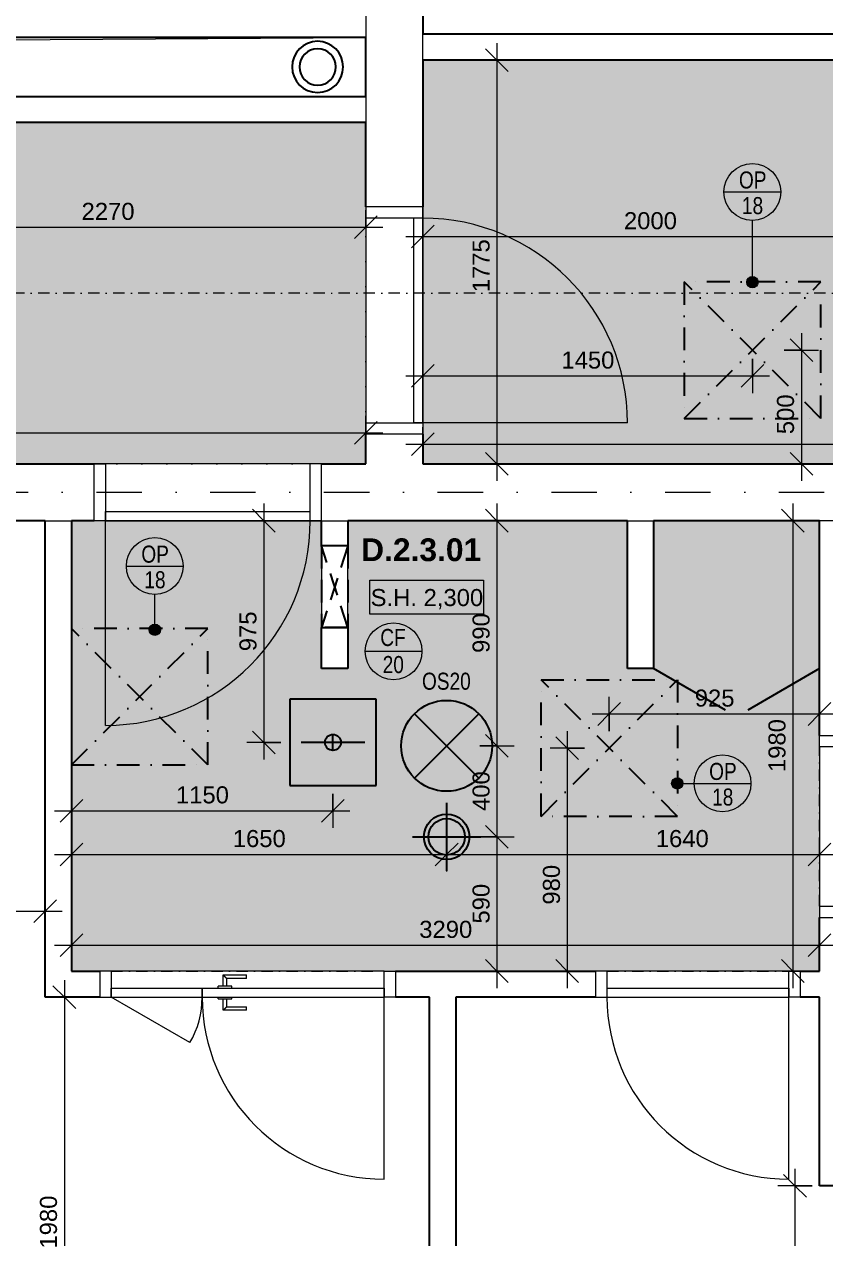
# Model space of a CAD drawing. Header units: millimetres. Extents: x -7570 to 42709, y -1655 to 71550.
# Drawn here: x 10716 to 14236, y 60752 to 66087 of the extents above; entities that cross this region are included whole.
import ezdxf

# ---------------------------------------------------------------- set-up
doc = ezdxf.new("R2010")
doc.units = ezdxf.units.MM
for name, pattern in [('ABMV_DashDot_2_2mm-S0_6mm', [110, 50, -30, 0, -30]), ('HA_Dash_3mm-S1mm', [150, 100, -50]), ('HA_DashDot_10mm-S3mm', [500, 200, -150, 0, -150]), ('HA_DashDot_2_2mm-S0_6mm', [110, 50, -30, 0, -30]), ('HA_DashDot_4mm-S1mm', [200, 100, -50, 0, -50])]:
    doc.linetypes.add(name, pattern=pattern)
for name, color, linetype, lineweight in [('-UNDERLAY_A-DETL-____-OTLN', 9, 'Continuous', 25), ('A-____-____-DIMS', 9, 'Continuous', 5), ('A-____-____-DIMS-50', 9, 'Continuous', 5), ('A-AREA-____-IDEN', 9, 'Continuous', 9), ('A-CLNG-____-IDEN', 9, 'Continuous', 9), ('A-CLNG-____-PATT', 9, 'Continuous', 9), ('A-DETL-____-OTLN', 9, 'Continuous', 25), ('A-DETL-____-THIN', 9, 'Continuous', 9), ('A-DETL-GENF-OTLN', 9, 'Continuous', 9), ('A-DOOR-____-MCUT', 9, 'HA_DashDot_2_2mm-S0_6mm', 9), ('A-DOOR-____-OTLN', 9, 'Continuous', 9), ('A-DOOR-FRAM-OTLN', 9, 'Continuous', 9), ('A-FLOR-____-OVHD', 9, 'HA_DashDot_4mm-S1mm', 25), ('A-GENM-____-IDEN', 9, 'Continuous', 9), ('A-GENM-____-MCUT', 9, 'HA_Dash_3mm-S1mm', 25), ('A-GENM-____-OTLN', 9, 'Continuous', 9), ('A-WALL-____-MCUT', 9, 'Continuous', 9), ('E-LITE-EQPM-IDEN', 9, 'Continuous', 9), ('E-LITE-EQPM-OTLN', 9, 'Continuous', 9), ('G-____-____-DIMS', 9, 'Continuous', 5), ('I-WALL-____-MCUT', 9, 'Continuous', 25), ('I-WALL-____-OTLN', 9, 'Continuous', 9), ('M-HVAC-CDFF-OTLN', 9, 'Continuous', 9), ('S-GRID-____-OTLN', 9, 'Continuous', 5)]:
    doc.layers.add(name, color=color, linetype=linetype, lineweight=lineweight)
doc.styles.add('Arial_1', font='arial.ttf', dxfattribs={"height": 75})
doc.styles.add('Arial_2', font='arial.ttf', dxfattribs={"width": 0.8, "height": 75})
doc.styles.add('Arial_B', font='arialbd.ttf', dxfattribs={"height": 100})
doc.dimstyles.new('Inner_Dimensions', dxfattribs={"dimscale": 304.8, "dimtxt": 76.519455, "dimasz": 0.328084, "dimexe": 0.246063, "dimexo": 0.0625, "dimgap": 0.032808, "dimtad": 1, "dimdec": 0, "dimzin": 0, "dimdsep": 46, "dimtxsty": 'Arial_1', "dimblk1": 'OBLIQUE', "dimblk2": 'OBLIQUE', "dimsah": 1, "dimcen": 0.09, "dimdle": 0.246063, "dimazin": 0, "dimtfac": 1, "dimtdec": 4, "dimtix": 1, "dimtmove": 2, "dimatfit": 3, "dimfxl": 0.246063, "dimfxlon": 1, "dimtvp": 1, "dimtolj": 1, "dimtzin": 0, "dimlwd": 9, "dimlwe": 9, "dimarcsym": 2})
doc.dimstyles.new('Inner_Dimensions_1', dxfattribs={"dimscale": 304.8, "dimtxt": 76.519455, "dimasz": 0.328084, "dimexe": 0.246063, "dimexo": 0.0625, "dimgap": 0.032808, "dimtad": 1, "dimdec": 0, "dimzin": 0, "dimdsep": 46, "dimtxsty": 'Arial_1', "dimblk1": 'OBLIQUE', "dimblk2": 'OBLIQUE', "dimsah": 1, "dimcen": 0.09, "dimdle": 0.246063, "dimazin": 0, "dimtfac": 1, "dimtdec": 4, "dimtix": 1, "dimtmove": 0, "dimatfit": 3, "dimfxl": 0.246063, "dimfxlon": 1, "dimtvp": 1, "dimtolj": 1, "dimtzin": 0, "dimlwd": 9, "dimlwe": 9, "dimarcsym": 2})

# ---------------------------------------------------------------- blocks, each defined once
blk = doc.blocks.new('HA_DR_Single_Swing_Solid - In_BJ_900x2100_Vstup-2000316-DPS_D - 2NP')
at = {"layer": 'A-DOOR-____-MCUT'}
for p, q in [((-450, 125), (450, 125)), ((-450, -125), (450, -125))]:
    blk.add_line(p, q, dxfattribs=at)
at = {"layer": 'A-DOOR-____-OTLN', "lineweight": 5}
blk.add_line((450, 1025), (450, 125), dxfattribs=at)
at = {"layer": 'A-DOOR-____-OTLN'}
for p, q in [((-500, 125), (500, 125)), ((450, 125), (-450, 125)), ((-450, 125), (-450, 85)), ((450, 125), (450, 85)), ((450, 85), (-450, 85)), ((-500, -125), (500, -125))]:
    blk.add_line(p, q, dxfattribs=at)
at = {"layer": 'A-DOOR-____-OTLN', "lineweight": 5}
blk.add_arc((450, 125), 900, 90, 180, dxfattribs=at)
at = {"layer": 'A-DOOR-FRAM-OTLN'}
for p, q in [((-500, 125), (-500, -125)), ((-450, 125), (-500, 125)), ((-450, 125), (-450, -125)), ((450, -125), (450, 125)), ((450, 125), (500, 125)), ((500, 125), (500, -125)), ((-500, -125), (-450, -125)), ((-450, -125), (450, -125)), ((500, -125), (450, -125))]:
    blk.add_line(p, q, dxfattribs=at)
blk = doc.blocks.new('HA_DR_Double_Swing_Solid - In_BJ_1200x2100_800-1652993-DPS_D - 2NP')
at = {"layer": 'A-DOOR-____-MCUT'}
for p, q in [((-600, 57.5), (600, 57.5)), ((-600, -57.5), (600, -57.5))]:
    blk.add_line(p, q, dxfattribs=at)
at = {"layer": 'A-DOOR-____-OTLN'}
for p, q in [((-107.5, -9.5), (-107.5, 40)), ((-107.5, 40), (-5, 40)), ((-92.5, 25), (-92.5, -9.5)), ((-5, 25), (-92.5, 25)), ((-5, 25), (-5, 40)), ((-600, -57.5), (-600, -17.5)), ((-600, -17.5), (-200, -17.5)), ((-200, -57.5), (-200, -17.5)), ((-200, -17.5), (-200, -57.5)), ((-200, -17.5), (600, -17.5)), ((-70, -9.5), (-130, -9.5)), ((-130, -17.5), (-130, -9.5)), ((-70, -17.5), (-70, -9.5)), ((600, -17.5), (600, -57.5)), ((-600, -57.5), (-200, -57.5)), ((-200, -57.5), (600, -57.5)), ((-130, -65.5), (-130, -57.5)), ((-130, -65.5), (-70, -65.5)), ((-107.5, -115), (-107.5, -65.5)), ((-92.5, -65.5), (-92.5, -100)), ((-92.5, -100), (-5, -100)), ((-70, -65.5), (-70, -57.5)), ((-5, -115), (-5, -100)), ((-5, -115), (-107.5, -115))]:
    blk.add_line(p, q, dxfattribs=at)
at = {"layer": 'A-DOOR-____-OTLN', "lineweight": 5}
for p, q in [((-253.6, -257.5), (-600, -57.5)), ((600, -857.5), (600, -57.5))]:
    blk.add_line(p, q, dxfattribs=at)
for centre, radius, start, end in [((-600, -57.5), 400, 330, 0), ((600, -57.5), 800, 180, 270)]:
    blk.add_arc(centre, radius, start, end, dxfattribs=at)
at = {"layer": 'A-DOOR-____-OTLN'}
for points in [[(-107.5, 40), (-107.5, 40), (-107.4, 39.9), (-106.9, 39.4), (-106.5, 39), (-106.1, 38.6), (-105.6, 38.1), (-105.2, 37.7), (-104.6, 37.1), (-103.9, 36.4), (-103.3, 35.8), (-102.9, 35.4), (-102.4, 34.9), (-101.9, 34.4), (-101.5, 34), (-101, 33.5), (-100.5, 33), (-100, 32.5), (-99.5, 32), (-99, 31.5), (-98.5, 31), (-98.1, 30.6), (-97.6, 30.1), (-97.1, 29.6), (-96.7, 29.2), (-96.2, 28.7), (-95.8, 28.3), (-95.3, 27.8), (-94.8, 27.3), (-94.4, 26.9), (-93.9, 26.4), (-93.5, 26), (-93.1, 25.6), (-92.6, 25.1), (-92.5, 25), (-92.5, 25)], [(-92.5, -100), (-92.5, -100), (-92.6, -100.1), (-93.1, -100.6), (-93.5, -101), (-93.9, -101.4), (-94.4, -101.9), (-94.8, -102.3), (-95.4, -102.9), (-96.1, -103.6), (-96.7, -104.2), (-97.1, -104.6), (-97.6, -105.1), (-98.1, -105.6), (-98.5, -106), (-99, -106.5), (-99.5, -107), (-100, -107.5), (-100.5, -108), (-101, -108.5), (-101.5, -109), (-101.9, -109.4), (-102.4, -109.9), (-102.9, -110.4), (-103.3, -110.8), (-103.8, -111.3), (-104.2, -111.7), (-104.7, -112.2), (-105.2, -112.7), (-105.6, -113.1), (-106.1, -113.6), (-106.5, -114), (-106.9, -114.4), (-107.4, -114.9), (-107.5, -115), (-107.5, -115)]]:
    blk.add_open_spline(points, degree=3, knots=[0, 0, 0, 0, 0.083333, 0.125, 0.166667, 0.208333, 0.229167, 0.25, 0.291667, 0.333333, 0.354167, 0.375, 0.395833, 0.416667, 0.4375, 0.458333, 0.479167, 0.5, 0.520833, 0.541667, 0.5625, 0.583333, 0.604167, 0.625, 0.645833, 0.666667, 0.6875, 0.708333, 0.75, 0.770833, 0.791667, 0.833333, 0.875, 0.916667, 1, 1, 1, 1], dxfattribs=at)
at = {"layer": 'A-DOOR-FRAM-OTLN'}
for p, q in [((-600, 57.5), (-650, 57.5)), ((-650, 57.5), (-650, -57.5)), ((600, 57.5), (-600, 57.5)), ((-600, 57.5), (-600, -57.5)), ((600, -57.5), (600, 57.5)), ((600, 57.5), (650, 57.5)), ((650, 57.5), (650, -57.5)), ((-650, -57.5), (-600, -57.5)), ((650, -57.5), (600, -57.5))]:
    blk.add_line(p, q, dxfattribs=at)
blk = doc.blocks.new('HA_DR_Single_Swing_Solid - In_BJ_800x2100-2000412-DPS_D - 2NP')
at = {"layer": 'A-DOOR-____-MCUT'}
for p, q in [((-400, 57.5), (400, 57.5)), ((-400, -57.5), (400, -57.5))]:
    blk.add_line(p, q, dxfattribs=at)
at = {"layer": 'A-DOOR-____-OTLN'}
for p, q in [((-400, -17.5), (-400, -57.5)), ((-400, -17.5), (400, -17.5)), ((400, -17.5), (400, -57.5)), ((-400, -57.5), (400, -57.5))]:
    blk.add_line(p, q, dxfattribs=at)
at = {"layer": 'A-DOOR-____-OTLN', "lineweight": 5}
blk.add_line((400, -857.5), (400, -57.5), dxfattribs=at)
blk.add_arc((400, -57.5), 800, 180, 270, dxfattribs=at)
at = {"layer": 'A-DOOR-FRAM-OTLN'}
for p, q in [((-400, 57.5), (-450, 57.5)), ((-450, 57.5), (-450, -57.5)), ((400, 57.5), (-400, 57.5)), ((-400, 57.5), (-400, -57.5)), ((400, -57.5), (400, 57.5)), ((400, 57.5), (450, 57.5)), ((450, 57.5), (450, -57.5)), ((-450, -57.5), (-400, -57.5)), ((450, -57.5), (400, -57.5))]:
    blk.add_line(p, q, dxfattribs=at)
blk = doc.blocks.new('HA_DR_Single_Swing_Solid - In_BJ_700x2100-2000416-DPS_D - 2NP')
at = {"layer": 'A-DOOR-____-MCUT'}
for p, q in [((-350, 57.5), (350, 57.5)), ((-350, -57.5), (350, -57.5))]:
    blk.add_line(p, q, dxfattribs=at)
at = {"layer": 'A-DOOR-____-OTLN'}
for p, q in [((-350, -17.5), (-350, -57.5)), ((-350, -17.5), (350, -17.5)), ((350, -17.5), (350, -57.5)), ((-350, -57.5), (350, -57.5))]:
    blk.add_line(p, q, dxfattribs=at)
at = {"layer": 'A-DOOR-____-OTLN', "lineweight": 5}
blk.add_line((350, -757.5), (350, -57.5), dxfattribs=at)
blk.add_arc((350, -57.5), 700, 180, 270, dxfattribs=at)
at = {"layer": 'A-DOOR-FRAM-OTLN'}
for p, q in [((-350, 57.5), (-400, 57.5)), ((-400, 57.5), (-400, -57.5)), ((350, 57.5), (-350, 57.5)), ((-350, 57.5), (-350, -57.5)), ((350, -57.5), (350, 57.5)), ((350, 57.5), (400, 57.5)), ((400, 57.5), (400, -57.5)), ((-400, -57.5), (-350, -57.5)), ((400, -57.5), (350, -57.5))]:
    blk.add_line(p, q, dxfattribs=at)
blk = doc.blocks.new('HA_LF_GenericSymbol - OS20_chodby-1901337-DPS_D - 2NP')
at = {"layer": 'E-LITE-EQPM-OTLN', "color": 11, "lineweight": 25}
for p, q in [((141.4, -141.4), (-141.4, 141.4)), ((-141.4, -141.4), (141.4, 141.4))]:
    blk.add_line(p, q, dxfattribs=at)
blk.add_circle((0, 0), 200, dxfattribs=at)
blk = doc.blocks.new('KOMIN OBJEKT D - KOMIN OBJEKT D-1642300-DPS_D - 2NP')
at = {"layer": 'A-GENM-____-MCUT', "linetype": 'Continuous'}
for radius, start, end in [(112.5, 0, 180), (80, 0, 180), (112.5, 180, 0), (80, 180, 0)]:
    blk.add_arc((12005.7, 65899.9), radius, start, end, dxfattribs=at)
blk = doc.blocks.new('HA_VZT_GenericSymbol - Default-1902229-DPS_D - 2NP')
at = {"layer": 'M-HVAC-CDFF-OTLN', "color": 92, "lineweight": 25}
for p, q in [((0, 150), (0, -150)), ((-150, 0), (150, 0))]:
    blk.add_line(p, q, dxfattribs=at)
for radius in [100, 80]:
    blk.add_circle((0, 0), radius, dxfattribs=at)
blk = doc.blocks.new('HA_GM_Opening_Rectangle_WallBased - Default-1930727-DPS_D - 2NP')
at = {"layer": 'A-GENM-____-MCUT'}
for p, q in [((305, 57.5), (-55, -57.5)), ((-55, 57.5), (305, -57.5)), ((-55, 57.5), (-55, -57.5)), ((-55, 57.5), (305, 57.5)), ((305, 57.5), (305, -57.5)), ((-55, -57.5), (305, -57.5))]:
    blk.add_line(p, q, dxfattribs=at)
blk = doc.blocks.new('HA_GM_Shaft_Rectangle - Default-1943230-DPS_D - 2NP')
at = {"layer": 'A-DETL-GENF-OTLN'}
for p, q in [((26, -26), (3740, 0)), ((0, -260), (26, -26))]:
    blk.add_line(p, q, dxfattribs=at)
at = {"layer": 'A-GENM-____-OTLN'}
for p, q in [((0, -260), (0, 0)), ((0, 0), (3740, 0)), ((3740, 0), (3740, -260)), ((3740, -260), (0, -260))]:
    blk.add_line(p, q, dxfattribs=at)
blk = doc.blocks.new('DIMBLOCK8-DPS_D - 2NP')
at = {"layer": 'A-____-____-DIMS-50', "lineweight": 9}
for p, q in [((9948.2, 65120), (9948.2, 65270)), ((12218.2, 65270), (12218.2, 65120)), ((12218.2, 65195), (12218.2, 65270)), ((9948.2, 65195), (9998.2, 65245)), ((12218.2, 65195), (12268.2, 65245)), ((9948.2, 65195), (9898.2, 65145)), ((9948.2, 65195), (12293.2, 65195)), ((9948.2, 65195), (9948.2, 65120)), ((12218.2, 65195), (12168.2, 65145))]:
    blk.add_line(p, q, dxfattribs=at)
at = {"layer": 'A-____-____-DIMS-50', "color": 0, "lineweight": 9, "insert": (10967.8, 65302.3), "char_height": 75, "width": 276.883, "attachment_point": 1, "line_spacing_factor": 0.941778, "style": 'Arial_1'}
blk.add_mtext('2270', dxfattribs=at)
blk = doc.blocks.new('_Oblique')
at = {"color": 0, "linetype": 'ByBlock', "lineweight": -2}
blk.add_line((-0.5, -0.5), (0.5, 0.5), dxfattribs=at)
blk = doc.blocks.new('DIMBLOCK39-DPS_D - 2NP')
at = {"layer": 'A-____-____-DIMS-50', "lineweight": 9}
for p, q in [((9588.2, 62262.5), (9588.2, 62112.5)), ((9588.2, 62187.5), (9588.2, 62262.5)), ((10808.2, 62262.5), (10808.2, 62112.5)), ((10808.2, 62187.5), (10808.2, 62262.5)), ((9588.2, 62187.5), (9638.2, 62237.5)), ((10808.2, 62187.5), (10858.2, 62237.5)), ((9588.2, 62187.5), (9538.2, 62137.5)), ((9588.2, 62187.5), (10883.2, 62187.5)), ((10808.2, 62187.5), (10758.2, 62137.5))]:
    blk.add_line(p, q, dxfattribs=at)
at = {"layer": 'A-____-____-DIMS-50', "color": 0, "lineweight": 9, "insert": (10082.8, 62294.8), "char_height": 75, "width": 276.883, "attachment_point": 1, "line_spacing_factor": 0.941778, "style": 'Arial_1'}
blk.add_mtext('1220', dxfattribs=at)
blk = doc.blocks.new('DIMBLOCK44-DPS_D - 2NP')
at = {"layer": 'A-____-____-DIMS-50', "lineweight": 9}
for p, q in [((10923.2, 62512.5), (10923.2, 62362.5)), ((10923.2, 62437.5), (10923.2, 62512.5)), ((10923.2, 62437.5), (10973.2, 62487.5)), ((12573.2, 62512.5), (12573.2, 62362.5)), ((12573.2, 62437.5), (12573.2, 62512.5)), ((12573.2, 62437.5), (12623.2, 62487.5)), ((10848.2, 62437.5), (12573.2, 62437.5)), ((10923.2, 62437.5), (10873.2, 62387.5)), ((12573.2, 62437.5), (12523.2, 62387.5))]:
    blk.add_line(p, q, dxfattribs=at)
at = {"layer": 'A-____-____-DIMS-50', "color": 0, "lineweight": 9, "insert": (11632.8, 62544.8), "char_height": 75, "width": 276.883, "attachment_point": 1, "line_spacing_factor": 0.941778, "style": 'Arial_1'}
blk.add_mtext('1650', dxfattribs=at)
blk = doc.blocks.new('DIMBLOCK45-DPS_D - 2NP')
at = {"layer": 'A-____-____-DIMS-50', "lineweight": 9}
for p, q in [((12573.2, 62512.5), (12573.2, 62362.5)), ((12573.2, 62437.5), (12573.2, 62512.5)), ((12573.2, 62437.5), (12623.2, 62487.5)), ((14213.2, 62512.5), (14213.2, 62362.5)), ((14213.2, 62437.5), (14213.2, 62512.5)), ((14213.2, 62437.5), (14263.2, 62487.5)), ((12573.2, 62437.5), (12523.2, 62387.5)), ((12573.2, 62437.5), (14288.2, 62437.5)), ((14213.2, 62437.5), (14163.2, 62387.5))]:
    blk.add_line(p, q, dxfattribs=at)
at = {"layer": 'A-____-____-DIMS-50', "color": 0, "lineweight": 9, "insert": (13492.8, 62544.8), "char_height": 75, "width": 276.883, "attachment_point": 1, "line_spacing_factor": 0.941778, "style": 'Arial_1'}
blk.add_mtext('1640', dxfattribs=at)
blk = doc.blocks.new('DIMBLOCK46-DPS_D - 2NP')
at = {"layer": 'A-____-____-DIMS-50', "lineweight": 9}
for p, q in [((12794.4, 63979.9), (12794.4, 62914.9)), ((12794.4, 63904.9), (12744.4, 63954.9)), ((12869.4, 63904.9), (12719.4, 63904.9)), ((12794.4, 63904.9), (12844.4, 63854.9)), ((12794.4, 63904.9), (12869.4, 63904.9)), ((12794.4, 62914.9), (12744.4, 62964.9)), ((12719.4, 62914.9), (12869.4, 62914.9)), ((12794.4, 62914.9), (12719.4, 62914.9)), ((12794.4, 62914.9), (12844.4, 62864.9))]:
    blk.add_line(p, q, dxfattribs=at)
at = {"layer": 'A-____-____-DIMS-50', "color": 0, "lineweight": 9, "insert": (12687, 63323.4), "char_height": 75, "width": 207.662, "attachment_point": 1, "rotation": 90, "line_spacing_factor": 0.941778, "style": 'Arial_1'}
blk.add_mtext('990', dxfattribs=at)
blk = doc.blocks.new('DIMBLOCK47-DPS_D - 2NP')
at = {"layer": 'A-____-____-DIMS-50', "lineweight": 9}
for p, q in [((12794.4, 62914.9), (12744.4, 62964.9)), ((12719.4, 62914.9), (12869.4, 62914.9)), ((12794.4, 62914.9), (12719.4, 62914.9)), ((12794.4, 62914.9), (12794.4, 62514.9)), ((12794.4, 62914.9), (12844.4, 62864.9)), ((12794.4, 62514.9), (12744.4, 62564.9)), ((12719.4, 62514.9), (12869.4, 62514.9)), ((12794.4, 62514.9), (12719.4, 62514.9)), ((12794.4, 62514.9), (12844.4, 62464.9))]:
    blk.add_line(p, q, dxfattribs=at)
at = {"layer": 'A-____-____-DIMS-50', "color": 0, "lineweight": 9, "insert": (12687, 62628.4), "char_height": 75, "width": 207.662, "attachment_point": 1, "rotation": 90, "line_spacing_factor": 0.941778, "style": 'Arial_1'}
blk.add_mtext('400', dxfattribs=at)
blk = doc.blocks.new('DIMBLOCK48-DPS_D - 2NP')
at = {"layer": 'A-____-____-DIMS-50', "lineweight": 9}
for p, q in [((12794.4, 62514.9), (12744.4, 62564.9)), ((12719.4, 62514.9), (12869.4, 62514.9)), ((12794.4, 62514.9), (12719.4, 62514.9)), ((12794.4, 62514.9), (12794.4, 61849.9)), ((12794.4, 62514.9), (12844.4, 62464.9)), ((12794.4, 61924.9), (12744.4, 61974.9)), ((12869.4, 61924.9), (12719.4, 61924.9)), ((12794.4, 61924.9), (12844.4, 61874.9)), ((12794.4, 61924.9), (12869.4, 61924.9))]:
    blk.add_line(p, q, dxfattribs=at)
at = {"layer": 'A-____-____-DIMS-50', "color": 0, "lineweight": 9, "insert": (12687, 62133.4), "char_height": 75, "width": 207.662, "attachment_point": 1, "rotation": 90, "line_spacing_factor": 0.941778, "style": 'Arial_1'}
blk.add_mtext('590', dxfattribs=at)
blk = doc.blocks.new('DIMBLOCK54-DPS_D - 2NP')
at = {"layer": 'A-____-____-DIMS-50', "lineweight": 9}
for p, q in [((10892.1, 61809.9), (10842.1, 61859.9)), ((10892.1, 61884.9), (10892.1, 59829.9)), ((10967.1, 61809.9), (10817.1, 61809.9)), ((10892.1, 61809.9), (10942.1, 61759.9)), ((10892.1, 61809.9), (10967.1, 61809.9)), ((10892.1, 59829.9), (10842.1, 59879.9)), ((10817.1, 59829.9), (10967.1, 59829.9)), ((10892.1, 59829.9), (10817.1, 59829.9)), ((10892.1, 59829.9), (10942.1, 59779.9))]:
    blk.add_line(p, q, dxfattribs=at)
at = {"layer": 'A-____-____-DIMS-50', "color": 0, "lineweight": 9, "insert": (10784.7, 60704.5), "char_height": 75, "width": 276.883, "attachment_point": 1, "rotation": 90, "line_spacing_factor": 0.941778, "style": 'Arial_1'}
blk.add_mtext('1980', dxfattribs=at)
blk = doc.blocks.new('DIMBLOCK56-DPS_D - 2NP')
at = {"layer": 'A-____-____-DIMS-50', "lineweight": 9}
for p, q in [((14104.9, 61054.9), (14104.9, 59409.9)), ((14104.9, 60979.9), (14054.9, 61029.9)), ((14179.9, 60979.9), (14029.9, 60979.9)), ((14104.9, 60979.9), (14154.9, 60929.9)), ((14104.9, 60979.9), (14179.9, 60979.9)), ((14104.9, 59409.9), (14054.9, 59459.9)), ((14179.9, 59409.9), (14029.9, 59409.9)), ((14104.9, 59409.9), (14154.9, 59359.9)), ((14104.9, 59409.9), (14179.9, 59409.9))]:
    blk.add_line(p, q, dxfattribs=at)
at = {"layer": 'A-____-____-DIMS-50', "color": 0, "lineweight": 9, "insert": (13997.5, 60079.5), "char_height": 75, "width": 276.883, "attachment_point": 1, "rotation": 90, "line_spacing_factor": 0.941778, "style": 'Arial_1'}
blk.add_mtext('1570', dxfattribs=at)
blk = doc.blocks.new('DIMBLOCK122-DPS_D - 2NP')
at = {"layer": 'A-____-____-DIMS-50', "lineweight": 9}
for p, q in [((12468.2, 65228.9), (12468.2, 65078.9)), ((12468.2, 65153.9), (12468.2, 65228.9)), ((12468.2, 65153.9), (12518.2, 65203.9)), ((14468.2, 65078.9), (14468.2, 65228.9)), ((14468.2, 65153.9), (14518.2, 65203.9)), ((12393.2, 65153.9), (14468.2, 65153.9)), ((12468.2, 65153.9), (12418.2, 65103.9)), ((14468.2, 65153.9), (14418.2, 65103.9)), ((14468.2, 65153.9), (14468.2, 65078.9))]:
    blk.add_line(p, q, dxfattribs=at)
at = {"layer": 'A-____-____-DIMS-50', "color": 0, "lineweight": 9, "insert": (13352.8, 65261.2), "char_height": 75, "width": 276.883, "attachment_point": 1, "line_spacing_factor": 0.941778, "style": 'Arial_1'}
blk.add_mtext('2000', dxfattribs=at)
blk = doc.blocks.new('HA_TAG_GM_Products - Generic-588599-DPS_D - 2NP')
at = {"layer": 'A-GENM-____-IDEN'}
blk.add_line((-2.5, 0), (2.5, 0), dxfattribs=at)
blk.add_circle((0, 0), 2.5, dxfattribs=at)
blk = doc.blocks.new('Spot Elevations - Generic-448778-DPS_D - 2NP')
at = {"layer": 'G-____-____-DIMS', "lineweight": 9}
for p, q in [((-5, 0), (-5, 3)), ((-5, 3), (5, 3)), ((5, 3), (5, 0)), ((5, 0), (-5, 0))]:
    blk.add_line(p, q, dxfattribs=at)
blk = doc.blocks.new('HA_Tag_Ceiling - Group _ Type Mark-1698111-DPS_D - 2NP')
at = {"layer": 'A-CLNG-____-IDEN'}
blk.add_line((-2.5, 0), (2.5, 0), dxfattribs=at)
blk.add_circle((0, 0), 2.5, dxfattribs=at)
blk = doc.blocks.new('DIMBLOCK130-DPS_D - 2NP')
at = {"layer": 'A-____-____-DIMS-50', "lineweight": 9}
for p, q in [((13103.7, 62979.9), (13103.7, 61849.9)), ((13178.7, 62904.9), (13028.7, 62904.9)), ((13103.7, 62904.9), (13053.7, 62954.9)), ((13103.7, 62904.9), (13153.7, 62854.9)), ((13103.7, 62904.9), (13178.7, 62904.9)), ((13103.7, 61924.9), (13053.7, 61974.9)), ((13178.7, 61924.9), (13028.7, 61924.9)), ((13103.7, 61924.9), (13153.7, 61874.9)), ((13103.7, 61924.9), (13178.7, 61924.9))]:
    blk.add_line(p, q, dxfattribs=at)
at = {"layer": 'A-____-____-DIMS-50', "color": 0, "lineweight": 9, "insert": (12996.4, 62216.8), "char_height": 75, "width": 207.662, "attachment_point": 1, "rotation": 90, "line_spacing_factor": 0.941778, "style": 'Arial_1'}
blk.add_mtext('980', dxfattribs=at)
blk = doc.blocks.new('DIMBLOCK131-DPS_D - 2NP')
at = {"layer": 'A-____-____-DIMS-50', "lineweight": 9}
for p, q in [((13288.2, 62980), (13288.2, 63130)), ((14213.2, 63130), (14213.2, 62980)), ((14213.2, 63055), (14213.2, 63130)), ((13288.2, 63055), (13338.2, 63105)), ((14213.2, 63055), (14263.2, 63105)), ((13213.2, 63055), (14288.2, 63055)), ((13288.2, 63055), (13238.2, 63005)), ((13288.2, 63055), (13288.2, 62980)), ((14213.2, 63055), (14163.2, 63005))]:
    blk.add_line(p, q, dxfattribs=at)
at = {"layer": 'A-____-____-DIMS-50', "color": 0, "lineweight": 9, "insert": (13664.2, 63162.4), "char_height": 75, "width": 207.662, "attachment_point": 1, "line_spacing_factor": 0.941778, "style": 'Arial_1'}
blk.add_mtext('925', dxfattribs=at)
blk = doc.blocks.new('DIMBLOCK136-DPS_D - 2NP')
at = {"layer": 'A-____-____-DIMS-50', "lineweight": 9}
for p, q in [((10923.2, 62704.5), (10923.2, 62554.5)), ((10923.2, 62629.5), (10923.2, 62704.5)), ((12073.2, 62704.5), (12073.2, 62554.5)), ((12073.2, 62629.5), (12073.2, 62704.5)), ((10923.2, 62629.5), (10973.2, 62679.5)), ((12073.2, 62629.5), (12123.2, 62679.5)), ((10848.2, 62629.5), (12148.2, 62629.5)), ((10923.2, 62629.5), (10873.2, 62579.5)), ((12073.2, 62629.5), (12023.2, 62579.5))]:
    blk.add_line(p, q, dxfattribs=at)
at = {"layer": 'A-____-____-DIMS-50', "color": 0, "lineweight": 9, "insert": (11382.8, 62736.9), "char_height": 75, "width": 276.883, "attachment_point": 1, "line_spacing_factor": 0.941778, "style": 'Arial_1'}
blk.add_mtext('1150', dxfattribs=at)
blk = doc.blocks.new('DIMBLOCK137-DPS_D - 2NP')
at = {"layer": 'A-____-____-DIMS-50', "lineweight": 9}
for p, q in [((11769.3, 63979.9), (11769.3, 62854.9)), ((11769.3, 63904.9), (11719.3, 63954.9)), ((11844.3, 63904.9), (11694.3, 63904.9)), ((11769.3, 63904.9), (11819.3, 63854.9)), ((11769.3, 63904.9), (11844.3, 63904.9)), ((11769.3, 62929.9), (11719.3, 62979.9)), ((11844.3, 62929.9), (11694.3, 62929.9)), ((11769.3, 62929.9), (11819.3, 62879.9)), ((11769.3, 62929.9), (11844.3, 62929.9))]:
    blk.add_line(p, q, dxfattribs=at)
at = {"layer": 'A-____-____-DIMS-50', "color": 0, "lineweight": 9, "insert": (11661.9, 63330.9), "char_height": 75, "width": 207.662, "attachment_point": 1, "rotation": 90, "line_spacing_factor": 0.941778, "style": 'Arial_1'}
blk.add_mtext('975', dxfattribs=at)
blk = doc.blocks.new('DIMBLOCK140-DPS_D - 2NP')
at = {"layer": 'A-____-____-DIMS-50', "lineweight": 9}
for p, q in [((12468.2, 64315.7), (12468.2, 64165.7)), ((12468.2, 64240.7), (12468.2, 64315.7)), ((12468.2, 64240.7), (12518.2, 64290.7)), ((16473.2, 64165.7), (16473.2, 64315.7)), ((16473.2, 64240.7), (16523.2, 64290.7)), ((12393.2, 64240.7), (16473.2, 64240.7)), ((12468.2, 64240.7), (12418.2, 64190.7)), ((16473.2, 64240.7), (16423.2, 64190.7)), ((16473.2, 64240.7), (16473.2, 64165.7))]:
    blk.add_line(p, q, dxfattribs=at)
at = {"layer": 'A-____-____-DIMS-50', "color": 0, "lineweight": 9, "insert": (14355.3, 64348.1), "char_height": 75, "width": 276.883, "attachment_point": 1, "line_spacing_factor": 0.941778, "style": 'Arial_1'}
blk.add_mtext('4005', dxfattribs=at)
blk = doc.blocks.new('DIMBLOCK146-DPS_D - 2NP')
at = {"layer": 'A-____-____-DIMS-50', "lineweight": 9}
for p, q in [((12468.2, 64616.2), (12468.2, 64466.2)), ((12468.2, 64541.2), (12468.2, 64616.2)), ((13918.2, 64616.2), (13918.2, 64466.2)), ((13918.2, 64541.2), (13918.2, 64616.2)), ((12468.2, 64541.2), (12518.2, 64591.2)), ((13918.2, 64541.2), (13968.2, 64591.2)), ((12393.2, 64541.2), (13993.2, 64541.2)), ((12468.2, 64541.2), (12418.2, 64491.2)), ((13918.2, 64541.2), (13868.2, 64491.2))]:
    blk.add_line(p, q, dxfattribs=at)
at = {"layer": 'A-____-____-DIMS-50', "color": 0, "lineweight": 9, "insert": (13077.8, 64648.6), "char_height": 75, "width": 276.883, "attachment_point": 1, "line_spacing_factor": 0.941778, "style": 'Arial_1'}
blk.add_mtext('1450', dxfattribs=at)
blk = doc.blocks.new('DIMBLOCK147-DPS_D - 2NP')
at = {"layer": 'A-____-____-DIMS-50', "lineweight": 9}
for p, q in [((14133, 64729.5), (14133, 64079.9)), ((14133, 64654.5), (14083, 64704.5)), ((14058, 64654.5), (14208, 64654.5)), ((14133, 64654.5), (14058, 64654.5)), ((14133, 64654.5), (14183, 64604.5)), ((14133, 64154.9), (14083, 64204.9)), ((14208, 64154.9), (14058, 64154.9)), ((14133, 64154.9), (14183, 64104.9)), ((14133, 64154.9), (14208, 64154.9))]:
    blk.add_line(p, q, dxfattribs=at)
at = {"layer": 'A-____-____-DIMS-50', "color": 0, "lineweight": 9, "insert": (14025.6, 64285.2), "char_height": 75, "width": 207.662, "attachment_point": 1, "rotation": 90, "line_spacing_factor": 0.941778, "style": 'Arial_1'}
blk.add_mtext('500', dxfattribs=at)
blk = doc.blocks.new('DIMBLOCK176-DPS_D - 2NP')
at = {"layer": 'A-____-____-DIMS-50', "lineweight": 9}
for p, q in [((4148.2, 64366.2), (4148.2, 64216.2)), ((4148.2, 64291.2), (4148.2, 64366.2)), ((12218.2, 64366.2), (12218.2, 64216.2)), ((12218.2, 64291.2), (12218.2, 64366.2)), ((4073.2, 64291.2), (12293.2, 64291.2)), ((4148.2, 64291.2), (4098.2, 64241.2)), ((4148.2, 64291.2), (4198.2, 64341.2)), ((12218.2, 64291.2), (12168.2, 64241.2)), ((12218.2, 64291.2), (12268.2, 64341.2))]:
    blk.add_line(p, q, dxfattribs=at)
at = {"layer": 'A-____-____-DIMS-50', "color": 0, "lineweight": 9, "insert": (8067.8, 64398.6), "char_height": 75, "width": 276.883, "attachment_point": 1, "line_spacing_factor": 0.941778, "style": 'Arial_1'}
blk.add_mtext('8070', dxfattribs=at)
blk = doc.blocks.new('DIMBLOCK187-DPS_D - 2NP')
at = {"layer": 'A-____-____-DIMS-50', "lineweight": 9}
for p, q in [((10923.2, 62113.2), (10923.2, 61963.2)), ((10923.2, 62038.2), (10923.2, 62113.2)), ((14213.2, 62113.2), (14213.2, 61963.2)), ((14213.2, 62038.2), (14213.2, 62113.2)), ((10923.2, 62038.2), (10973.2, 62088.2)), ((14213.2, 62038.2), (14263.2, 62088.2)), ((10848.2, 62038.2), (14288.2, 62038.2)), ((10923.2, 62038.2), (10873.2, 61988.2)), ((14213.2, 62038.2), (14163.2, 61988.2))]:
    blk.add_line(p, q, dxfattribs=at)
at = {"layer": 'A-____-____-DIMS-50', "color": 0, "lineweight": 9, "insert": (12452.8, 62145.6), "char_height": 75, "width": 276.883, "attachment_point": 1, "line_spacing_factor": 0.941778, "style": 'Arial_1'}
blk.add_mtext('3290', dxfattribs=at)
blk = doc.blocks.new('DIMBLOCK188-DPS_D - 2NP')
at = {"layer": 'A-____-____-DIMS-50', "lineweight": 9}
for p, q in [((14095.5, 63979.9), (14095.5, 61849.9)), ((14095.5, 63904.9), (14045.5, 63954.9)), ((14170.5, 63904.9), (14020.5, 63904.9)), ((14095.5, 63904.9), (14145.5, 63854.9)), ((14095.5, 63904.9), (14170.5, 63904.9)), ((14095.5, 61924.9), (14045.5, 61974.9)), ((14170.5, 61924.9), (14020.5, 61924.9)), ((14095.5, 61924.9), (14145.5, 61874.9)), ((14095.5, 61924.9), (14170.5, 61924.9))]:
    blk.add_line(p, q, dxfattribs=at)
at = {"layer": 'A-____-____-DIMS-50', "color": 0, "lineweight": 9, "insert": (13988.1, 62799.5), "char_height": 75, "width": 276.883, "attachment_point": 1, "rotation": 90, "line_spacing_factor": 0.941778, "style": 'Arial_1'}
blk.add_mtext('1980', dxfattribs=at)
blk = doc.blocks.new('DIMBLOCK189-DPS_D - 2NP')
at = {"layer": 'A-____-____-DIMS-50', "lineweight": 9}
for p, q in [((12794.4, 66004.9), (12794.4, 64079.9)), ((12794.4, 65929.9), (12744.4, 65979.9)), ((12869.4, 65929.9), (12719.4, 65929.9)), ((12794.4, 65929.9), (12844.4, 65879.9)), ((12794.4, 65929.9), (12869.4, 65929.9)), ((12794.4, 64154.9), (12744.4, 64204.9)), ((12869.4, 64154.9), (12719.4, 64154.9)), ((12794.4, 64154.9), (12844.4, 64104.9)), ((12794.4, 64154.9), (12869.4, 64154.9))]:
    blk.add_line(p, q, dxfattribs=at)
at = {"layer": 'A-____-____-DIMS-50', "color": 0, "lineweight": 9, "insert": (12687, 64909.2), "char_height": 75, "width": 276.883, "attachment_point": 1, "rotation": 90, "line_spacing_factor": 0.941778, "style": 'Arial_1'}
blk.add_mtext('1775', dxfattribs=at)

msp = doc.modelspace()

# ---------------------------------------------------------------- hatches: boundary and pattern name
at = {"layer": 'A-CLNG-____-PATT', "lineweight": 5}
msp.add_hatch(color=256, dxfattribs=at).paths.add_polyline_path([(4473.2, 64154.9), (12218.2, 64154.9), (12218.2, 65654.9), (8278.2, 65654.9), (8278.2, 68729.9), (6478.2, 68729.9), (6478.2, 65654.9), (4148.2, 65654.9), (4148.2, 64154.9), (4358.2, 64154.9)])
h = msp.add_hatch(color=256, dxfattribs=at)
h.paths.add_polyline_path([(16623.2, 61799.9), (18298.2, 61799.9), (18298.2, 65764.9), (15213.2, 65764.9), (15213.2, 65329.9), (15098.2, 65329.9), (15098.2, 65929.9), (12468.2, 65929.9), (12468.2, 64154.9), (16473.2, 64154.9), (16473.2, 61799.9)])
h.paths.add_polyline_path([(16608.2, 64869.9), (16599.1, 64871.1), (16590.7, 64874.6), (16583.4, 64880.2), (16577.9, 64887.4), (16574.4, 64895.8), (16573.2, 64904.9), (16574.4, 64914), (16577.9, 64922.4), (16583.4, 64929.7), (16590.7, 64935.2), (16599.1, 64938.7), (16609.6, 64939.7), (16617.2, 64938.7), (16625.7, 64935.2), (16632.9, 64929.7), (16638.5, 64922.4), (16642, 64914), (16643.2, 64904.9), (16642, 64895.8), (16638.5, 64887.4), (16632.9, 64880.2), (16625.7, 64874.6), (16617.2, 64871.1)])
h = msp.add_hatch(color=256, dxfattribs=at)
h.paths.add_polyline_path([(14078.2, 61924.9), (14213.2, 61924.9), (14213.2, 63904.9), (13483.2, 63904.9), (13483.2, 63254.9), (13368.2, 63254.9), (13368.2, 63904.9), (12138.2, 63904.9), (12138.2, 63254.9), (12023.2, 63254.9), (12023.2, 63904.9), (10923.2, 63904.9), (10923.2, 61924.9), (13905.5, 61924.9)])
h.paths.add_polyline_path([(12073.2, 62894.9), (12064.1, 62896.1), (12055.7, 62899.6), (12048.5, 62905.2), (12042.8, 62912.6), (12039.4, 62920.8), (12038.2, 62929.9), (12039.4, 62939), (12043.1, 62947.7), (12048.5, 62954.7), (12055.7, 62960.2), (12064.1, 62963.7), (12073.2, 62964.9), (12082.3, 62963.7), (12090.7, 62960.2), (12098, 62954.7), (12103.5, 62947.4), (12107, 62939), (12108.2, 62929.9), (12107, 62920.8), (12103.5, 62912.4), (12098, 62905.2), (12090.7, 62899.6), (12082.3, 62896.1)])
at = {"layer": 'A-DETL-GENF-OTLN'}
msp.add_hatch(color=1, dxfattribs=at).paths.add_polyline_path([(12073.2, 62894.9), (12082.3, 62896.1), (12090.7, 62899.6), (12098, 62905.2), (12103.5, 62912.4), (12107, 62920.8), (12108.2, 62929.9), (12107, 62939), (12103.3, 62947.7), (12098, 62954.7), (12090.7, 62960.2), (12082.3, 62963.7), (12073.2, 62964.9), (12064.1, 62963.7), (12055.7, 62960.2), (12048.5, 62954.7), (12042.8, 62947.2), (12039.4, 62939), (12038.2, 62929.9), (12039.4, 62920.8), (12042.9, 62912.4), (12048.5, 62905.2), (12055.7, 62899.6), (12064.1, 62896.1)])
at = {"layer": 'A-GENM-____-IDEN'}
h = msp.add_hatch(color=256, dxfattribs=at)
edge = h.paths.add_edge_path()
edge.add_arc((13917.6, 64953.6), 25, 0, 360)
h = msp.add_hatch(color=256, dxfattribs=at)
edge = h.paths.add_edge_path()
edge.add_arc((11289.9, 63425.3), 25, 0, 360)
h = msp.add_hatch(color=256, dxfattribs=at)
edge = h.paths.add_edge_path()
edge.add_arc((13587.3, 62749.9), 25, 0, 360)

# ---------------------------------------------------------------- linework, layer by layer
at = {"layer": '-UNDERLAY_A-DETL-____-OTLN'}
for p, q in [((13799.3, 63072.4), (13483.2, 63254.9)), ((14213.2, 63254.9), (13897.1, 63072.4))]:
    msp.add_line(p, q, dxfattribs=at)
at = {"layer": 'A-DETL-____-OTLN', "linetype": 'ABMV_DashDot_2_2mm-S0_6mm', "lineweight": 5}
msp.add_line((18313.2, 64904.9), (-1586.8, 64904.9), dxfattribs=at)
at = {"layer": 'A-DETL-____-OTLN'}
for p, q in [((12263.2, 63119.9), (11883.2, 63119.9)), ((11883.2, 63119.9), (11883.2, 62739.9)), ((12263.2, 62739.9), (12263.2, 63119.9)), ((12073.2, 62894.9), (12073.2, 62964.9)), ((12213.2, 62929.9), (11933.2, 62929.9)), ((11883.2, 62739.9), (12263.2, 62739.9))]:
    msp.add_line(p, q, dxfattribs=at)
msp.add_circle((12073.2, 62929.9), 35, dxfattribs=at)
at = {"layer": 'A-DETL-____-THIN'}
for start, end in [(0, 180), (180, 0)]:
    msp.add_arc((12073.2, 62929.9), 35, start, end, dxfattribs=at)
at = {"layer": 'A-FLOR-____-OVHD'}
for p, q in [((14218.2, 64954.5), (13618.2, 64954.5)), ((13618.2, 64954.5), (13618.2, 64354.5)), ((14218.2, 64354.5), (13618.2, 64954.5)), ((13618.2, 64354.5), (14218.2, 64954.5)), ((14218.2, 64354.5), (14218.2, 64954.5)), ((13618.2, 64354.5), (14218.2, 64354.5)), ((11523.2, 63430.8), (10923.2, 63430.8)), ((10923.2, 63430.8), (10923.2, 62830.8)), ((11523.2, 62830.8), (10923.2, 63430.8)), ((10923.2, 62830.8), (11523.2, 63430.8)), ((11523.2, 62830.8), (11523.2, 63430.8)), ((12988.2, 62604.9), (12988.2, 63204.9)), ((12988.2, 63204.9), (13588.2, 63204.9)), ((12988.2, 62604.9), (13588.2, 63204.9)), ((13588.2, 62604.9), (12988.2, 63204.9)), ((13588.2, 63204.9), (13588.2, 62604.9)), ((10923.2, 62830.8), (11523.2, 62830.8)), ((13588.2, 62604.9), (12988.2, 62604.9))]:
    msp.add_line(p, q, dxfattribs=at)
at = {"layer": 'A-GENM-____-IDEN'}
for p, q in [((13917.6, 64953.6), (13917.6, 65225.2)), ((11289.9, 63425.3), (11289.9, 63580.2)), ((13587.3, 62749.9), (13661.4, 62749.9))]:
    msp.add_line(p, q, dxfattribs=at)
for centre in [(13917.6, 64953.6), (11289.9, 63425.3), (13587.3, 62749.9)]:
    msp.add_circle(centre, 25, dxfattribs=at)
at = {"layer": 'A-WALL-____-MCUT'}
for p, q in [((12218.2, 66229.9), (12218.2, 66029.9)), ((12468.2, 65929.9), (12468.2, 66044.9)), ((12218.2, 65769.9), (12218.2, 65654.9)), ((10808.2, 63904.9), (10923.2, 63904.9)), ((12023.2, 63904.9), (12138.2, 63904.9)), ((13368.2, 63904.9), (13483.2, 63904.9)), ((15373.2, 63904.9), (14213.2, 63904.9))]:
    msp.add_line(p, q, dxfattribs=at)
at = {"layer": 'I-WALL-____-MCUT'}
for p, q in [((12468.2, 68729.9), (12468.2, 66044.9)), ((12218.2, 66029.9), (8478.2, 66029.9)), ((12218.2, 65769.9), (12218.2, 66029.9)), ((12468.2, 66044.9), (15213.2, 66044.9)), ((12468.2, 65929.9), (12468.2, 65284.9)), ((15098.2, 65929.9), (12468.2, 65929.9)), ((9328.2, 65769.9), (12218.2, 65769.9)), ((12218.2, 65654.9), (9328.2, 65654.9)), ((12218.2, 65284.9), (12218.2, 65654.9)), ((12218.2, 64154.9), (12218.2, 64284.9)), ((12468.2, 64284.9), (12468.2, 64154.9)), ((5473.2, 64154.9), (11023.2, 64154.9)), ((12023.2, 64154.9), (12218.2, 64154.9)), ((12468.2, 64154.9), (16473.2, 64154.9)), ((10808.2, 63904.9), (9073.2, 63904.9)), ((10808.2, 61809.9), (10808.2, 63904.9)), ((11023.2, 63904.9), (10923.2, 63904.9)), ((10923.2, 63904.9), (10923.2, 61924.9)), ((12023.2, 63794.8), (12023.2, 63904.9)), ((13368.2, 63904.9), (12138.2, 63904.9)), ((12138.2, 63904.9), (12138.2, 63794.8)), ((13368.2, 63254.9), (13368.2, 63904.9)), ((14213.2, 63904.9), (13483.2, 63904.9)), ((13483.2, 63904.9), (13483.2, 63254.9)), ((14213.2, 62959.9), (14213.2, 63904.9)), ((12138.2, 63794.8), (12023.2, 63794.8)), ((12023.2, 63254.9), (12023.2, 63434.8)), ((12023.2, 63434.8), (12138.2, 63434.8)), ((12138.2, 63434.8), (12138.2, 63254.9)), ((12138.2, 63254.9), (12023.2, 63254.9)), ((13483.2, 63254.9), (13368.2, 63254.9)), ((14213.2, 61924.9), (14213.2, 62159.9)), ((10923.2, 61924.9), (11048.2, 61924.9)), ((12348.2, 61924.9), (13228.2, 61924.9)), ((14128.2, 61924.9), (14213.2, 61924.9)), ((11048.2, 61809.9), (10808.2, 61809.9)), ((12498.2, 61809.9), (12348.2, 61809.9)), ((12498.2, 57839.9), (12498.2, 61809.9)), ((13228.2, 61809.9), (12613.2, 61809.9)), ((12613.2, 61809.9), (12613.2, 57839.9)), ((14213.2, 61809.9), (14128.2, 61809.9)), ((14213.2, 60979.9), (14213.2, 61809.9)), ((16223.2, 60979.9), (14213.2, 60979.9))]:
    msp.add_line(p, q, dxfattribs=at)
at = {"layer": 'I-WALL-____-OTLN'}
for p, q in [((12023.2, 63794.8), (12023.2, 63434.8)), ((12138.2, 63434.8), (12138.2, 63794.8))]:
    msp.add_line(p, q, dxfattribs=at)
at = {"layer": 'S-GRID-____-OTLN', "linetype": 'HA_DashDot_10mm-S3mm', "lineweight": 9}
msp.add_line((-5970.1, 64029.9), (21709.3, 64029.9), dxfattribs=at)

# ---------------------------------------------------------------- block references
at = {"layer": 'A-CLNG-____-IDEN', "xscale": 49.99999999999998, "yscale": 49.99999999999998, "zscale": 49.99999999999998}
msp.add_blockref('HA_Tag_Ceiling - Group _ Type Mark-1698111-DPS_D - 2NP', (12339.8, 63330.7), dxfattribs=at)
at = {"layer": 'A-DOOR-____-OTLN'}
for name, p, rotation in [('HA_DR_Single_Swing_Solid - In_BJ_900x2100_Vstup-2000316-DPS_D - 2NP', (12343.2, 64784.9), 270), ('HA_DR_Single_Swing_Solid - In_BJ_900x2100_Vstup-2000316-DPS_D - 2NP', (11523.2, 64029.9), 180), ('HA_DR_Single_Swing_Solid - In_BJ_700x2100-2000416-DPS_D - 2NP', (14270.7, 62559.9), 89.99999999999993)]:
    msp.add_blockref(name, p, dxfattribs=dict(at, rotation=rotation))
for name, p in [('HA_DR_Double_Swing_Solid - In_BJ_1200x2100_800-1652993-DPS_D - 2NP', (11698.2, 61867.4)), ('HA_DR_Single_Swing_Solid - In_BJ_800x2100-2000412-DPS_D - 2NP', (13678.2, 61867.4))]:
    msp.add_blockref(name, p, dxfattribs=at)
at = {"layer": 'A-GENM-____-IDEN', "xscale": 49.99999999999998, "yscale": 49.99999999999998, "zscale": 49.99999999999998}
for p in [(13917.6, 65350.2), (11289.9, 63705.2), (13786.4, 62749.9)]:
    msp.add_blockref('HA_TAG_GM_Products - Generic-588599-DPS_D - 2NP', p, dxfattribs=at)
at = {"layer": 'A-GENM-____-OTLN', "lineweight": 5}
msp.add_blockref('HA_GM_Shaft_Rectangle - Default-1943230-DPS_D - 2NP', (8478.2, 66029.9), dxfattribs=at)
at = {"layer": 'A-GENM-____-OTLN', "lineweight": 25}
msp.add_blockref('KOMIN OBJEKT D - KOMIN OBJEKT D-1642300-DPS_D - 2NP', (0, 0), dxfattribs=at)
at = {"layer": 'A-GENM-____-OTLN', "rotation": 270}
msp.add_blockref('HA_GM_Opening_Rectangle_WallBased - Default-1930727-DPS_D - 2NP', (12080.7, 63739.8), dxfattribs=at)
at = {"layer": 'E-LITE-EQPM-OTLN', "color": 11, "lineweight": 25, "rotation": 180}
msp.add_blockref('HA_LF_GenericSymbol - OS20_chodby-1901337-DPS_D - 2NP', (12573.2, 62914.9), dxfattribs=at)
at = {"layer": 'G-____-____-DIMS', "lineweight": 9, "xscale": 49.99999999999998, "yscale": 49.99999999999998, "zscale": 49.99999999999998}
msp.add_blockref('Spot Elevations - Generic-448778-DPS_D - 2NP', (12485.7, 63493.5), dxfattribs=at)
at = {"layer": 'M-HVAC-CDFF-OTLN', "color": 92, "lineweight": 25}
msp.add_blockref('HA_VZT_GenericSymbol - Default-1902229-DPS_D - 2NP', (12573.2, 62514.9), dxfattribs=at)

# ---------------------------------------------------------------- texts
at = {"layer": 'A-AREA-____-IDEN', "lineweight": 5, "insert": (12197.1, 63827.1), "char_height": 100, "width": 653.375, "attachment_point": 1, "style": 'Arial_B'}
msp.add_mtext('D.2.3.01', dxfattribs=at)
at = {"layer": 'A-CLNG-____-IDEN', "lineweight": 5, "char_height": 75, "attachment_point": 1, "style": 'Arial_2'}
for s, insert, width in [('CF', (12281.4, 63428.9), 137.89), ('20', (12292, 63309.8), 115.443)]:
    msp.add_mtext(s, dxfattribs=dict(at, insert=insert, width=width))
at = {"layer": 'A-GENM-____-IDEN', "lineweight": 5, "char_height": 75, "attachment_point": 1, "style": 'Arial_2'}
for s, insert, width in [('OP', (13858.5, 65440.3), 147.51), ('18', (13871.7, 65327.6), 115.443), ('OP', (11230.8, 63795.3), 147.51), ('18', (11244, 63682.6), 115.443), ('OP', (13727.4, 62840), 147.51), ('18', (13740.6, 62727.3), 115.443)]:
    msp.add_mtext(s, dxfattribs=dict(at, insert=insert, width=width))
at = {"layer": 'E-LITE-EQPM-IDEN', "lineweight": 5, "insert": (12464.8, 63236.6), "char_height": 75, "width": 262.953, "attachment_point": 1, "style": 'Arial_2'}
msp.add_mtext('OS20', dxfattribs=at)
at = {"layer": 'G-____-____-DIMS', "lineweight": 9, "insert": (12238.9, 63604.4), "char_height": 75, "width": 592.246, "attachment_point": 1, "line_spacing_factor": 0.941778, "style": 'Arial_1'}
msp.add_mtext('S.H. 2,300', dxfattribs=at)

# ---------------------------------------------------------------- dimensions: what is measured, and where the dimension line sits
at = {"layer": 'A-____-____-DIMS', "lineweight": 9}
for base, p1, p2, override, picture, middle in [((12794.4, 64154.9), (12869.4, 65929.9), (12869.4, 64154.9), {"dimpost": '<>', "dimfxl": 1774.999999}, 'DIMBLOCK189-DPS_D - 2NP', (12737, 65047.7)), ((14133, 64154.9), (14058, 64654.5), (14208, 64154.9), {"dimpost": '<>', "dimfxl": 521.596771}, 'DIMBLOCK147-DPS_D - 2NP', (14075.6, 64389.1)), ((13103.7, 61924.9), (13178.7, 62904.9), (13178.7, 61924.9), {"dimpost": '<>', "dimfxl": 980.00371}, 'DIMBLOCK130-DPS_D - 2NP', (13046.4, 62320.6))]:
    dim = msp.add_linear_dim(base=base, p1=p1, p2=p2, angle=90, dimstyle='Inner_Dimensions', override=override, dxfattribs=at)
    dim.commit()
    dim.dimension.update_dxf_attribs({"geometry": picture, "text_midpoint": middle, "dimtype": 160, "text_rotation": 90})
for base, p1, p2, override, picture, middle in [((12218.2, 65195), (9948.2, 65120), (12218.2, 65270), {"dimpost": '<>', "dimfxl": 2274.950549}, 'DIMBLOCK8-DPS_D - 2NP', (11083.2, 65243.3)), ((14468.2, 65153.9), (12468.2, 65228.9), (14468.2, 65078.9), {"dimpost": '<>', "dimfxl": 2005.617112}, 'DIMBLOCK122-DPS_D - 2NP', (13468.2, 65202.1)), ((13918.2, 64541.2), (12468.2, 64616.2), (13918.2, 64616.2), {"dimpost": '<>', "dimfxl": 1450.006354}, 'DIMBLOCK146-DPS_D - 2NP', (13193.2, 64589.5)), ((12218.2, 64291.2), (4148.2, 64366.2), (12218.2, 64366.2), {"dimpost": '<>', "dimfxl": 8070}, 'DIMBLOCK176-DPS_D - 2NP', (8183.2, 64339.5)), ((16473.2, 64240.7), (12468.2, 64315.7), (16473.2, 64165.7), {"dimpost": '<>', "dimfxl": 4007.808004}, 'DIMBLOCK140-DPS_D - 2NP', (14470.7, 64289)), ((14213.2, 63055), (13288.2, 62980), (14213.2, 63130), {"dimpost": '<>', "dimfxl": 937.083241}, 'DIMBLOCK131-DPS_D - 2NP', (13750.7, 63103.3)), ((12073.2, 62629.5), (10923.2, 62704.5), (12073.2, 62704.5), {"dimpost": '<>', "dimfxl": 1150.000753}, 'DIMBLOCK136-DPS_D - 2NP', (11498.2, 62677.8)), ((12573.2, 62437.5), (10923.2, 62512.5), (12573.2, 62512.5), {"dimpost": '<>', "dimfxl": 1650}, 'DIMBLOCK44-DPS_D - 2NP', (11748.2, 62485.7)), ((10808.2, 62187.5), (9588.2, 62262.5), (10808.2, 62262.5), {"dimpost": '<>', "dimfxl": 1220}, 'DIMBLOCK39-DPS_D - 2NP', (10198.2, 62235.7)), ((14213.2, 62038.2), (10923.2, 62113.2), (14213.2, 62113.2), {"dimpost": '<>', "dimfxl": 3290}, 'DIMBLOCK187-DPS_D - 2NP', (12568.2, 62086.5))]:
    dim = msp.add_linear_dim(base=base, p1=p1, p2=p2, dimstyle='Inner_Dimensions_1', override=override, dxfattribs=at)
    dim.commit()
    dim.dimension.update_dxf_attribs({"geometry": picture, "text_midpoint": middle})
for base, p1, p2, override, picture, middle in [((11769.3, 62929.9), (11844.3, 63904.9), (11844.3, 62929.9), {"dimpost": '<>', "dimfxl": 975}, 'DIMBLOCK137-DPS_D - 2NP', (11721, 63417.4)), ((12794.4, 62914.9), (12869.4, 63904.9), (12719.4, 62914.9), {"dimpost": '<>', "dimfxl": 1001.299156}, 'DIMBLOCK46-DPS_D - 2NP', (12746.1, 63409.9)), ((14095.5, 61924.9), (14170.5, 63904.9), (14170.5, 61924.9), {"dimpost": '<>', "dimfxl": 1980.00371}, 'DIMBLOCK188-DPS_D - 2NP', (14047.2, 62914.9)), ((12794.4, 62514.9), (12719.4, 62914.9), (12719.4, 62514.9), {"dimpost": '<>', "dimfxl": 400}, 'DIMBLOCK47-DPS_D - 2NP', (12746.1, 62714.9)), ((12794.4, 61924.9), (12719.4, 62514.9), (12869.4, 61924.9), {"dimpost": '<>', "dimfxl": 608.772846}, 'DIMBLOCK48-DPS_D - 2NP', (12746.1, 62219.9)), ((10892.1, 59829.9), (10967.1, 61809.9), (10817.1, 59829.9), {"dimpost": '<>', "dimfxl": 1985.669989}, 'DIMBLOCK54-DPS_D - 2NP', (10843.8, 60819.9)), ((14104.9, 59409.9), (14179.9, 60979.9), (14179.9, 59409.9), {"dimpost": '<>', "dimfxl": 1570}, 'DIMBLOCK56-DPS_D - 2NP', (14056.6, 60194.9))]:
    dim = msp.add_linear_dim(base=base, p1=p1, p2=p2, angle=90, dimstyle='Inner_Dimensions_1', override=override, dxfattribs=at)
    dim.commit()
    dim.dimension.update_dxf_attribs({"geometry": picture, "text_midpoint": middle})
dim = msp.add_linear_dim(base=(14213.2, 62437.5), p1=(12573.2, 62512.5), p2=(14213.2, 62512.5), dimstyle='Inner_Dimensions', override={"dimpost": '<>', "dimfxl": 1640}, dxfattribs=at)
dim.commit()
dim.dimension.update_dxf_attribs({"geometry": 'DIMBLOCK45-DPS_D - 2NP', "text_midpoint": (13631.2, 62494.8), "dimtype": 160})

doc.saveas('drawing.dxf')
